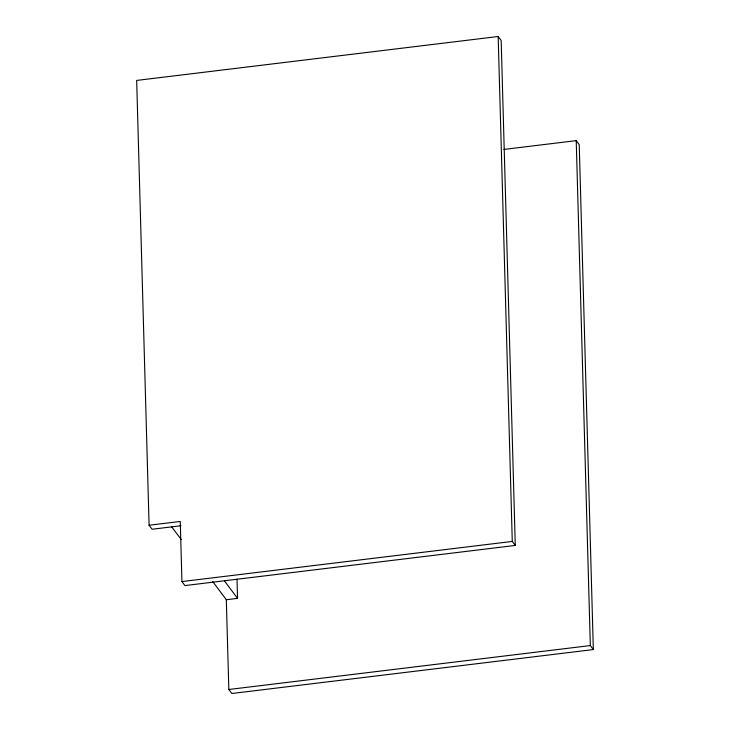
<?xml version="1.0" encoding="UTF-8"?>
<svg xmlns="http://www.w3.org/2000/svg" width="730" height="730" viewBox="0 0 730 730"><rect width="100%" height="100%" fill="white"/><g stroke="black" fill="none" stroke-linecap="round" stroke-linejoin="round"><path stroke-width="1.09" d="M149.093 525.244L180.255 521.457L181.934 581.573L184.936 585.579L515.28 545.438L501.172 40.506L498.17 36.5L136.665 80.428L149.093 525.244L152.096 529.25L181.031 525.737M503.928 149.422L576.226 140.635L579.228 144.64L593.335 649.572L231.83 693.5L228.828 689.494L226.309 599.449M181.934 581.573L512.277 541.432L515.28 545.438M237.004 579.082L237.542 598.363L226.318 599.722L212.676 581.518M228.828 689.494L590.333 645.566L593.335 649.572M224.575 581.062L237.542 598.363M171.732 526.896L181.286 539.643M576.226 140.635L590.333 645.566M498.17 36.5L512.277 541.432"/></g></svg>
